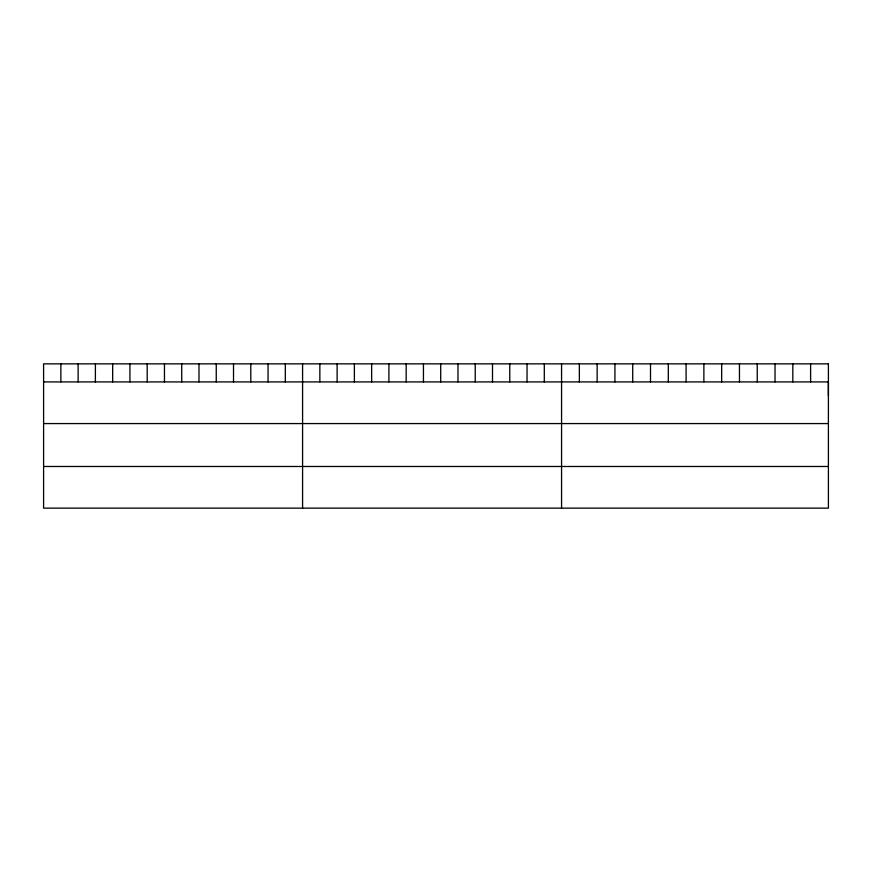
<?xml version="1.0" encoding="UTF-8"?>
<svg xmlns="http://www.w3.org/2000/svg" width="872" height="872" viewBox="0 0 872 872"><rect width="100%" height="100%" fill="white"/><g stroke="black" fill="none" stroke-linecap="round" stroke-linejoin="round"><path stroke-width="1.31" d="M828.4 395.801L828.4 381.914L43.6 381.914M43.6 423.574L828.4 423.574M43.6 466.487L828.4 466.487M810.611 363.853L810.611 381.914M792.822 363.853L792.822 381.914M775.034 363.853L775.034 381.914M757.245 363.853L757.245 381.914M739.456 363.853L739.456 381.914M721.667 363.853L721.667 381.914M703.878 363.853L703.878 381.914M686.09 363.853L686.09 381.914M668.301 363.853L668.301 381.914M650.512 363.853L650.512 381.914M632.723 363.853L632.723 381.914M614.934 363.853L614.934 381.914M597.146 363.853L597.146 381.914M579.357 363.853L579.357 381.914M561.568 363.853L561.568 508.147M544.302 363.853L544.302 381.914M527.037 363.853L527.037 381.914M509.771 363.853L509.771 381.914M492.506 363.853L492.506 381.914M475.24 363.853L475.24 381.914M457.974 363.853L457.974 381.914M440.709 363.853L440.709 381.914M423.443 363.853L423.443 381.914M406.178 363.853L406.178 381.914M388.912 363.853L388.912 381.914M371.646 363.853L371.646 381.914M354.381 363.853L354.381 381.914M337.115 363.853L337.115 381.914M319.85 363.853L319.85 381.914M302.584 363.853L302.584 508.147M285.318 363.853L285.318 381.914M268.053 363.853L268.053 381.914M250.787 363.853L250.787 381.914M233.522 363.853L233.522 381.914M216.256 363.853L216.256 381.914M198.99 363.853L198.99 381.914M181.725 363.853L181.725 381.914M164.459 363.853L164.459 381.914M147.194 363.853L147.194 381.914M129.928 363.853L129.928 381.914M112.662 363.853L112.662 381.914M95.397 363.853L95.397 381.914M78.131 363.853L78.131 381.914M60.866 363.853L60.866 381.914M828.4 363.853L43.6 363.853L43.6 508.147L828.4 508.147L828.4 363.853"/></g></svg>
